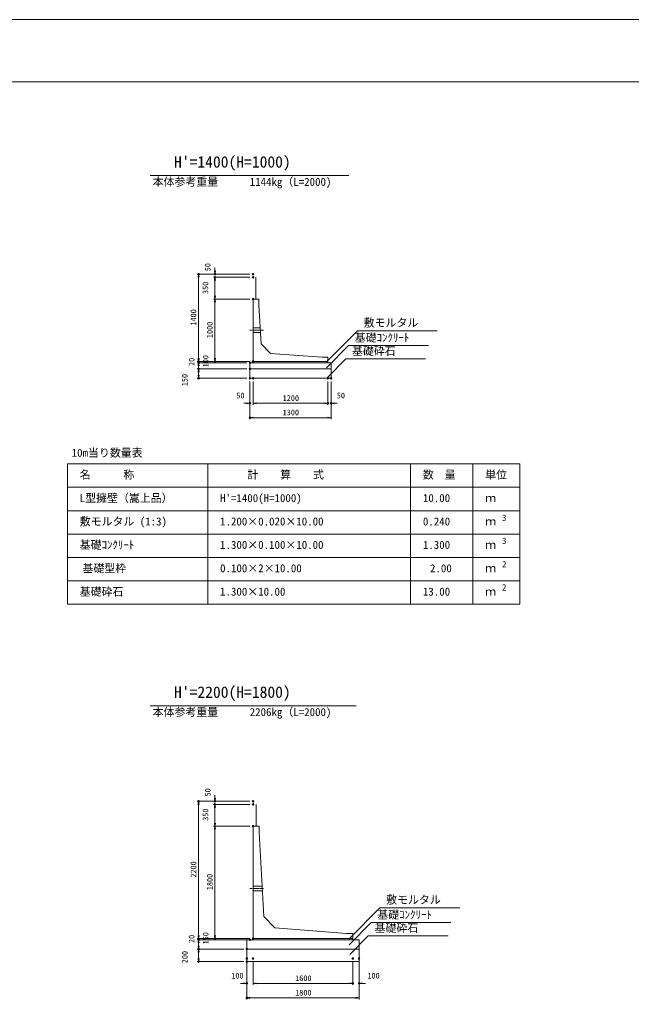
# Model space of a CAD drawing. Units: millimetres on the paper. Extents: x 0 to 841, y -307 to 901.
# Drawn here: x 420.5 to 616.6, y 586.7 to 900.8 of the extents above; entities that cross this region are included whole.
import ezdxf
from ezdxf.enums import TextEntityAlignment as Align

# ---------------------------------------------------------------- set-up
doc = ezdxf.new("R2010")
doc.units = ezdxf.units.MM
doc.header["$PDMODE"] = 32
doc.header["$PDSIZE"] = 0.5
doc.linetypes.add('USER1', pattern=[1.125, 0.75, -0.125, 0.125, -0.125])
doc.linetypes.add('USER2', pattern=[0.375, 0.25, -0.125])
for name, color, linetype, lineweight in [('D-MTR-FRAM（材料表図枠）', 2, 'Continuous', 18), ('D-STR-DIM（寸法）', 7, 'Continuous', 18), ('D-STR-HTXT（旗揚げ）', 7, 'Continuous', 18), ('D-STR-STR1（構造物）', 4, 'Continuous', 18), ('D-STR-STRn（構造物）', 7, 'Continuous', 18), ('D-STR（構造物外形線）', 1, 'Continuous', 18), ('D-TTL(外枠）', 2, 'Continuous', 18), ('DEFPOINTS_2', 8, 'Continuous', 18)]:
    doc.layers.add(name, color=color, linetype=linetype, lineweight=lineweight)
for name, color, linetype in [('D-MTR-TXT(文字列）', 7, 'Continuous'), ('D-MTR（材料表タイトル）', 7, 'Continuous'), ('D-STR-TXT（文字）', 7, 'Continuous'), ('D-TTL-TXT（文字）', 7, 'Continuous')]:
    doc.layers.add(name, color=color, linetype=linetype)
doc.styles.add('ＭＳ ゴシック', font='')
doc.styles.get('ＭＳ ゴシック').set_extended_font_data('MS Gothic')

# ---------------------------------------------------------------- blocks, each defined once
blk = doc.blocks.new('-000--000-_OPEN')
at = {"color": 7, "linetype": 'Continuous', "lineweight": 18}
for p, q in [((-1, 0.167), (0, 0)), ((0, 0), (-1, -0.167)), ((0, 0), (-1, 0))]:
    blk.add_line(p, q, dxfattribs=at)

msp = doc.modelspace()

# ---------------------------------------------------------------- linework, layer by layer
at = {"layer": 'D-MTR-FRAM（材料表図枠）'}
for p, q in [((435.853, 758.33), (580.853, 758.33)), ((435.853, 713.33), (435.853, 758.33)), ((480.853, 713.33), (480.853, 758.33)), ((545.853, 713.33), (545.853, 758.33)), ((565.853, 726.33), (565.853, 758.33)), ((565.853, 713.33), (565.853, 758.33)), ((580.853, 713.33), (580.853, 758.33)), ((435.853, 750.83), (580.853, 750.83)), ((435.853, 743.33), (580.853, 743.33)), ((435.853, 735.83), (580.853, 735.83)), ((435.853, 728.33), (580.853, 728.33)), ((435.853, 720.83), (580.853, 720.83)), ((435.853, 713.33), (580.853, 713.33))]:
    msp.add_line(p, q, dxfattribs=at)
at = {"layer": 'D-STR-DIM（寸法）'}
for p, q in [((483.116, 820.186), (483.116, 821.186)), ((494.351, 819.186), (477.401, 819.186)), ((477.901, 792.186), (477.901, 818.186)), ((494.351, 819.186), (482.616, 819.186)), ((494.351, 818.186), (482.616, 818.186)), ((494.351, 818.186), (482.616, 818.186)), ((483.116, 812.186), (483.116, 817.186)), ((483.116, 817.186), (483.116, 816.186)), ((494.351, 811.186), (482.616, 811.186)), ((494.351, 811.186), (482.616, 811.186)), ((483.116, 810.186), (483.116, 792.186)), ((477.901, 792.186), (477.901, 793.186)), ((477.901, 791.786), (477.901, 792.786)), ((494.351, 791.186), (477.401, 791.186)), ((494.351, 791.186), (477.401, 791.186)), ((493.351, 790.786), (477.401, 790.786)), ((493.351, 790.786), (477.401, 790.786)), ((493.351, 788.786), (477.401, 788.786)), ((493.351, 788.786), (477.401, 788.786)), ((477.901, 789.786), (477.901, 788.786)), ((494.351, 791.186), (482.616, 791.186)), ((493.351, 785.786), (477.401, 785.786)), ((477.901, 787.786), (477.901, 786.786)), ((477.901, 787.786), (477.901, 786.786)), ((494.351, 784.786), (494.351, 772.656)), ((494.351, 784.786), (494.351, 777.283)), ((495.351, 784.786), (495.351, 777.283)), ((495.351, 784.786), (495.351, 777.283)), ((519.351, 784.786), (519.351, 777.283)), ((519.351, 784.786), (519.351, 777.283)), ((520.351, 784.786), (520.351, 772.656)), ((520.351, 784.786), (520.351, 777.283)), ((493.351, 777.783), (492.351, 777.783)), ((496.351, 777.783), (518.351, 777.783)), ((496.351, 777.783), (497.351, 777.783)), ((518.351, 777.783), (517.351, 777.783)), ((521.351, 777.783), (522.351, 777.783)), ((519.351, 773.156), (495.351, 773.156)), ((483.116, 651.186), (483.116, 652.186)), ((494.351, 650.186), (477.401, 650.186)), ((477.901, 607.186), (477.901, 649.186)), ((494.351, 650.186), (482.616, 650.186)), ((494.351, 649.186), (482.616, 649.186)), ((494.351, 649.186), (482.616, 649.186)), ((483.116, 643.186), (483.116, 648.186)), ((483.116, 648.186), (483.116, 647.186)), ((494.351, 642.186), (482.616, 642.186)), ((494.351, 642.186), (482.616, 642.186)), ((483.116, 641.186), (483.116, 607.186)), ((477.901, 607.186), (477.901, 608.186)), ((494.351, 606.186), (477.401, 606.186)), ((494.351, 606.186), (477.401, 606.186)), ((493.351, 605.786), (477.401, 605.786)), ((493.351, 605.786), (477.401, 605.786)), ((477.901, 604.786), (477.901, 603.786)), ((477.901, 604.786), (477.901, 603.786)), ((494.351, 606.186), (482.616, 606.186)), ((492.351, 602.786), (477.401, 602.786)), ((492.351, 602.786), (477.401, 602.786)), ((477.901, 601.786), (477.901, 599.786)), ((492.351, 598.786), (477.401, 598.786)), ((493.351, 598.786), (493.351, 586.656)), ((493.351, 598.786), (493.351, 591.283)), ((495.351, 598.786), (495.351, 591.283)), ((495.351, 598.786), (495.351, 591.283)), ((527.351, 598.786), (527.351, 591.283)), ((527.351, 598.786), (527.351, 591.283)), ((529.351, 598.786), (529.351, 586.656)), ((529.351, 598.786), (529.351, 591.283)), ((492.351, 591.783), (491.351, 591.783)), ((496.351, 591.783), (526.351, 591.783)), ((496.351, 591.783), (497.351, 591.783)), ((526.351, 591.783), (525.351, 591.783)), ((530.351, 591.783), (531.351, 591.783)), ((528.351, 587.156), (494.351, 587.156))]:
    msp.add_line(p, q, dxfattribs=at)
for p in [(477.901, 819.186), (483.116, 819.186), (483.116, 818.186), (495.351, 819.186), (495.351, 819.186), (495.351, 818.186), (495.351, 818.186), (495.351, 811.186), (495.351, 811.186), (477.901, 790.786), (477.901, 788.786), (483.116, 791.186), (494.351, 790.786), (494.351, 790.786), (494.351, 788.786), (494.351, 788.786), (495.351, 791.186), (495.351, 791.186), (495.351, 791.186), (477.901, 785.786), (494.351, 785.786), (494.351, 785.786), (494.351, 785.786), (495.351, 785.786), (495.351, 785.786), (519.351, 785.786), (519.351, 785.786), (520.351, 785.786), (520.351, 785.786), (494.351, 777.783), (519.351, 777.783), (520.351, 777.783), (494.351, 773.156), (477.901, 650.186), (483.116, 650.186), (495.351, 650.186), (495.351, 650.186), (483.116, 649.186), (495.351, 649.186), (495.351, 649.186), (495.351, 642.186), (495.351, 642.186), (483.116, 606.186), (495.351, 606.186), (495.351, 606.186), (495.351, 606.186), (477.901, 605.786), (494.351, 605.786), (494.351, 605.786), (477.901, 602.786), (493.351, 602.786), (493.351, 602.786), (493.351, 599.786), (493.351, 599.786), (495.351, 599.786), (495.351, 599.786), (527.351, 599.786), (527.351, 599.786), (529.351, 599.786), (529.351, 599.786), (477.901, 598.786), (493.351, 598.786), (493.351, 591.783), (527.351, 591.783), (529.351, 591.783), (493.351, 587.156)]:
    msp.add_point(p, dxfattribs=at)
at = {"layer": 'D-STR-HTXT（旗揚げ）'}
for p, q in [((462.322, 850.786), (526.105, 850.786)), ((518.896, 791.039), (528.813, 801.051)), ((554.411, 801.051), (528.813, 801.051)), ((518.896, 789.134), (525.956, 796.262)), ((551.554, 796.262), (525.956, 796.262)), ((519.189, 786.051), (525.068, 791.987)), ((550.667, 791.987), (525.068, 791.987)), ((462.322, 680.786), (528.379, 680.786)), ((526.125, 606.039), (536.042, 616.051)), ((561.64, 616.051), (536.042, 616.051)), ((526.125, 604.134), (533.184, 611.262)), ((558.783, 611.262), (533.184, 611.262)), ((526.417, 601.051), (532.297, 606.987)), ((557.895, 606.987), (532.297, 606.987))]:
    msp.add_line(p, q, dxfattribs=at)
at = {"layer": 'D-STR-STR1（構造物）'}
for p, q in [((496.251, 811.186), (496.251, 818.186)), ((496.351, 642.186), (496.351, 649.186))]:
    msp.add_line(p, q, dxfattribs=at)
at = {"layer": 'D-STR-STRn（構造物）', "linetype": 'USER1'}
for p, q in [((494.351, 801.186), (498.667, 801.186)), ((494.351, 622.186), (498.667, 622.186))]:
    msp.add_line(p, q, dxfattribs=at)
at = {"layer": 'D-STR-STRn（構造物）', "linetype": 'USER2'}
for p, q in [((495.351, 801.936), (497.618, 801.936)), ((495.351, 800.436), (497.715, 800.436)), ((495.351, 622.936), (498.245, 622.936)), ((495.351, 621.436), (498.323, 621.436))]:
    msp.add_line(p, q, dxfattribs=at)
at = {"layer": 'D-STR-STRn（構造物）'}
for p, q in [((494.351, 790.786), (520.351, 790.786)), ((494.351, 785.786), (494.351, 790.786)), ((494.351, 788.786), (520.351, 788.786)), ((495.351, 791.186), (495.351, 790.786)), ((519.351, 791.186), (519.351, 790.786)), ((520.351, 785.786), (520.351, 790.786)), ((494.351, 785.786), (520.351, 785.786)), ((493.351, 598.786), (493.351, 605.786)), ((493.351, 605.786), (529.351, 605.786)), ((495.351, 606.186), (495.351, 605.786)), ((527.351, 606.186), (527.351, 605.786)), ((529.351, 598.786), (529.351, 605.786)), ((493.351, 602.786), (529.351, 602.786)), ((493.351, 598.786), (529.351, 598.786))]:
    msp.add_line(p, q, dxfattribs=at)
at = {"layer": 'D-STR（構造物外形線）'}
for p, q in [((495.351, 811.186), (497.151, 811.186)), ((495.351, 791.186), (495.351, 811.186)), ((497.151, 809.186), (497.151, 811.186)), ((497.151, 809.186), (497.951, 796.786)), ((497.951, 796.786), (500.951, 793.786)), ((500.951, 793.786), (517.351, 792.586)), ((517.351, 792.586), (519.351, 792.586)), ((519.351, 791.186), (519.351, 792.586)), ((495.351, 791.186), (519.351, 791.186)), ((495.351, 642.186), (497.351, 642.186)), ((495.351, 606.186), (495.351, 642.186)), ((497.351, 640.186), (497.351, 642.186)), ((497.351, 640.186), (498.751, 613.186)), ((498.751, 613.186), (502.351, 609.586)), ((502.351, 609.586), (525.351, 607.786)), ((525.351, 607.786), (527.351, 607.786)), ((527.351, 606.186), (527.351, 607.786)), ((495.351, 606.186), (527.351, 606.186))]:
    msp.add_line(p, q, dxfattribs=at)
at = {"layer": 'D-TTL(外枠）'}
msp.add_line((23, 880.786), (818, 880.786), dxfattribs=at)
at = {"layer": 'DEFPOINTS_2'}
msp.add_line((0, 900.786), (841, 900.786), dxfattribs=at)

# ---------------------------------------------------------------- block references
at = {"layer": 'D-STR-DIM（寸法）'}
for p, rotation in [((483.116, 819.186), 270), ((477.901, 819.186), 90), ((483.116, 818.186), 90), ((483.116, 818.186), 90), ((483.116, 811.186), 270), ((483.116, 811.186), 90), ((477.901, 791.186), 270), ((477.901, 791.186), 270), ((477.901, 790.786), 270), ((483.116, 791.186), 270), ((477.901, 790.786), 90), ((477.901, 788.786), 90), ((477.901, 788.786), 90), ((477.901, 785.786), 270), ((495.351, 777.783), 180), ((495.351, 777.783), 180), ((520.351, 777.783), 180), ((494.351, 773.156), 180), ((483.116, 650.186), 270), ((477.901, 650.186), 90), ((483.116, 649.186), 90), ((483.116, 649.186), 90), ((483.116, 642.186), 270), ((483.116, 642.186), 90), ((477.901, 606.186), 270), ((477.901, 606.186), 270), ((483.116, 606.186), 270), ((477.901, 605.786), 90), ((477.901, 605.786), 90), ((477.901, 602.786), 270), ((477.901, 602.786), 90), ((477.901, 598.786), 270), ((495.351, 591.783), 180), ((495.351, 591.783), 180), ((529.351, 591.783), 180), ((493.351, 587.156), 180)]:
    msp.add_blockref('-000--000-_OPEN', p, dxfattribs=dict(at, rotation=rotation))
for p in [(494.351, 777.783), (519.351, 777.783), (519.351, 777.783), (520.351, 773.156), (493.351, 591.783), (527.351, 591.783), (527.351, 591.783), (529.351, 587.156)]:
    msp.add_blockref('-000--000-_OPEN', p, dxfattribs=at)

# ---------------------------------------------------------------- texts
at = {"layer": 'D-MTR-TXT(文字列）', "style": 'ＭＳ ゴシック'}
for s, height, p in [('本体参考重量', 2.566, (463.153, 846.719)), ('1144kg（L=2000)', 2.566, (494.272, 846.719)), ('名\u3000\u3000\u3000称', 2.566, (439.775, 752.83)), ('計\u3000\u3000算\u3000\u3000式', 2.566, (493.553, 752.83)), ('数\u3000量', 2.566, (549.775, 752.83)), ('単位', 2.566, (569.775, 752.83)), ('L型擁壁（嵩上品）', 2.566, (439.775, 745.33)), ("H'=1400(H=1000)", 2.566, (484.775, 745.33)), ('10.00', 2.566, (549.802, 745.33)), ('ｍ', 2.566, (569.775, 745.33)), ('敷モルタル (1:3)', 2.566, (439.775, 737.83)), ('3', 2.053, (575.177, 739.43)), ('1.200×0.020×10.00', 2.566, (484.775, 737.83)), ('0.240', 2.566, (549.802, 737.83)), ('ｍ', 2.566, (569.775, 737.83)), ('基礎ｺﾝｸﾘｰﾄ', 2.566, (439.775, 730.33)), ('1.300×0.100×10.00', 2.566, (484.775, 730.33)), ('1.300', 2.566, (549.802, 730.33)), ('ｍ', 2.566, (569.775, 730.33)), ('3', 2.053, (575.177, 732.03)), ('基礎型枠', 2.566, (440.675, 722.83)), ('0.100×2×10.00', 2.566, (484.775, 722.83)), ('2.00', 2.566, (552.076, 722.83)), ('2', 2.053, (575.177, 724.53)), ('ｍ', 2.566, (569.775, 722.83)), ('2', 2.053, (575.177, 717.13)), ('基礎砕石', 2.566, (439.775, 715.33)), ('1.300×10.00', 2.566, (484.775, 715.33)), ('13.00', 2.566, (549.802, 715.33)), ('ｍ', 2.566, (569.775, 715.33)), ('本体参考重量', 2.566, (463.153, 676.719)), ('2206kg（L=2000)', 2.566, (494.272, 676.719))]:
    msp.add_text(s, height=height, dxfattribs=at).set_placement(p, align=Align.BOTTOM_LEFT)
at = {"layer": 'D-MTR（材料表タイトル）', "style": 'ＭＳ ゴシック'}
msp.add_text('10m当り数量表', height=2.566, dxfattribs=at).set_placement((437.195, 759.855), align=Align.BOTTOM_LEFT)
at = {"layer": 'D-STR-DIM（寸法）', "style": 'ＭＳ ゴシック'}
for s, p in [('50', (482.258, 820.109)), ('350', (481.532, 812.811)), ('1400', (477.701, 802.686)), ('1000', (482.916, 798.686)), ('20', (477.101, 789.736)), ('100', (481.603, 789.311)), ('150', (474.901, 783.26)), ('50', (482.258, 651.725)), ('350', (481.532, 643.928)), ('2200', (477.701, 625.686)), ('1800', (482.916, 621.686)), ('20', (477.101, 604.736)), ('150', (481.603, 604.311)), ('200', (474.901, 598.26))]:
    msp.add_text(s, height=1.833, rotation=90, dxfattribs=at).set_placement(p, align=Align.BOTTOM_LEFT)
for s, p in [('50', (489.989, 778.796)), ('1200', (504.851, 777.983)), ('50', (522.213, 778.796)), ('1300', (504.851, 773.356)), ('100', (488.364, 592.796)), ('1600', (508.851, 591.983)), ('100', (532.015, 592.796)), ('1800', (508.851, 587.356))]:
    msp.add_text(s, height=1.833, dxfattribs=at).set_placement(p, align=Align.BOTTOM_LEFT)
at = {"layer": 'D-STR-TXT（文字）', "style": 'ＭＳ ゴシック'}
for s, p in [('敷モルタル', (530.813, 801.551)), ('基礎ｺﾝｸﾘｰﾄ', (527.956, 796.762)), ('基礎砕石', (527.068, 792.487)), ('敷モルタル', (538.042, 616.551)), ('基礎ｺﾝｸﾘｰﾄ', (535.184, 611.762)), ('基礎砕石', (534.297, 607.487))]:
    msp.add_text(s, height=2.566, dxfattribs=at).set_placement(p, align=Align.BOTTOM_LEFT)
at = {"layer": 'D-TTL-TXT（文字）', "style": 'ＭＳ ゴシック'}
for s, p in [("H'=1400(H=1000)", (470.02, 852.234)), ("H'=2200(H=1800)", (470.02, 682.234))]:
    msp.add_text(s, height=3.666, dxfattribs=at).set_placement(p, align=Align.BOTTOM_LEFT)

doc.saveas('drawing.dxf')
